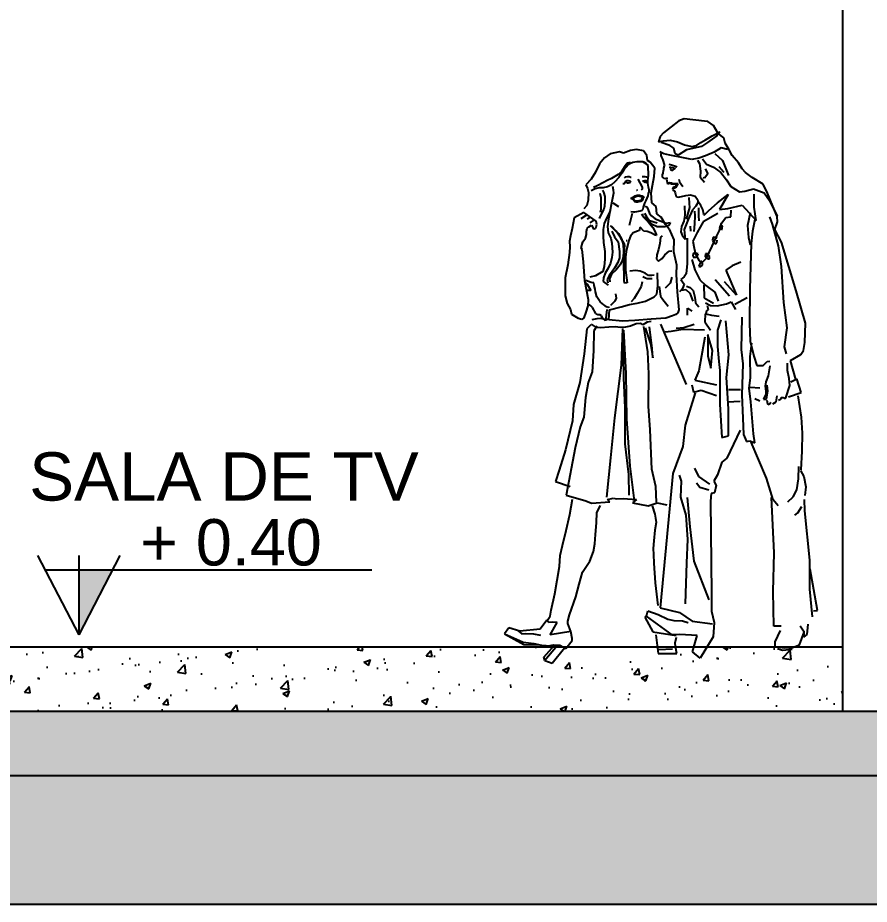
# Model space of a CAD drawing. Extents: x -109 to 1815, y -14679 to 345.
# Drawn here: x -101.563 to -98.916, y -56.16 to -53.404 of the extents above; entities that cross this region are included whole.
import ezdxf

# ---------------------------------------------------------------- set-up
doc = ezdxf.new("R2010")
doc.units = 0
doc.header["$MEASUREMENT"] = 0
doc.layers.get('0').update_dxf_attribs({"linetype": 'CONTINUOUS'})
for name, color, linetype in [('A-Wall-G', 2, 'CONTINUOUS'), ('COTA', 1, 'CONTINUOUS'), ('LINHA-TELHA-VISTA', 1, 'CONTINUOUS'), ('PAREDE', 6, 'CONTINUOUS'), ('PORTA', 3, 'CONTINUOUS'), ('TEXTO', 1, 'CONTINUOUS')]:
    doc.layers.add(name, color=color, linetype=linetype)
doc.styles.add('ARIALN', font='arial.ttf')
doc.styles.add('REGUA120', font='arial.ttf')
pattern_1 = [(50, (0, 0), (0.21517805, -0.01882564), [0.0225, -0.2475]), (355, (0, 0), (-0.0416254, 0.22565764), [0.018, -0.198]), (100.4514, (0.01793, -0.00157), (0.1735528, 0.20683186), [0.01912206, -0.21034263]), (46.1842, (0, 0.06), (0.3201723, -0.0496557), [0.03375, -0.37125]), (96.6356, (0.02668, 0.05586), (0.2803988, 0.2922354), [0.0286831, -0.3155139]), (351.1842, (0, 0.06), (0.2803986, 0.2922356), [0.027, -0.297]), (21, (0.03, 0.045), (0.17907212, -0.12078567), [0.0225, -0.2475]), (326, (0.03, 0.045), (0.0729946, 0.217545), [0.018, -0.198]), (71.4514, (0.04492, 0.03493), (0.2520668, 0.09675915), [0.01912206, -0.21034263]), (37.5, (0, 0), (0.003647957, 0.099868156), [0, -0.1956, 0, -0.201, 0, -0.19875]), (7.5, (0, 0), (0.07892086, 0.11832351), [0, -0.1146, 0, -0.1911, 0, -0.07575]), (327.5, (-0.0669, 0), (0.16014673, -0.00676646), [0, -0.075, 0, -0.234, 0, -0.3105]), (317.5, (-0.0969, 0), (0.17495585, 0.0300315), [0, -0.0975, 0, -0.1554, 0, -0.2205])]

# ---------------------------------------------------------------- blocks, each defined once
blk = doc.blocks.new('G2peop1')
for p, q in [((0.0056, 1.6554), (-0.042, 1.6181)), ((0.0229, 1.6618), (0.0056, 1.6554)), ((0.0858, 1.6542), (0.0229, 1.6618)), ((0.0965, 1.654), (0.0858, 1.6542)), ((0.1141, 1.6413), (0.0965, 1.654)), ((0.1287, 1.616), (0.1141, 1.6413)), ((-0.0517, 1.6069), (-0.0574, 1.5903)), ((-0.042, 1.6181), (-0.0517, 1.6069)), ((0.0891, 1.597), (0.1095, 1.6086)), ((0.1238, 1.6089), (0.0954, 1.5879)), ((0.1095, 1.6086), (0.1335, 1.6218)), ((0.1335, 1.6218), (0.1238, 1.6089)), ((0.1456, 1.6026), (0.1287, 1.616)), ((0.1501, 1.5859), (0.1456, 1.6026)), ((-0.0574, 1.5903), (-0.0412, 1.5936)), ((-0.0219, 1.5786), (-0.0484, 1.5885)), ((-0.0412, 1.5936), (-0.0205, 1.5957)), ((-0.0095, 1.5706), (-0.0219, 1.5786)), ((-0.0205, 1.5957), (0.0015, 1.5906)), ((0.0015, 1.5906), (0.024, 1.5814)), ((0.024, 1.5814), (0.0465, 1.5763)), ((0.0524, 1.5708), (0.0297, 1.5652)), ((0.0465, 1.5763), (0.0608, 1.579)), ((0.0762, 1.5763), (0.0524, 1.5708)), ((0.0608, 1.579), (0.0747, 1.5878)), ((0.0747, 1.5878), (0.0891, 1.597)), ((0.0954, 1.5879), (0.0762, 1.5763)), ((0.1375, 1.5718), (0.1159, 1.5586)), ((0.1569, 1.5668), (0.1375, 1.5718)), ((0.1624, 1.5655), (0.1501, 1.5859)), ((-0.2071, 1.5534), (-0.2247, 1.5401)), ((-0.1785, 1.5596), (-0.2071, 1.5534)), ((-0.1662, 1.5547), (-0.1785, 1.5596)), ((-0.1446, 1.5638), (-0.1662, 1.5547)), ((-0.1261, 1.5664), (-0.1446, 1.5638)), ((-0.1035, 1.562), (-0.1261, 1.5664)), ((-0.0937, 1.5476), (-0.1035, 1.562)), ((-0.0916, 1.5321), (-0.0937, 1.5476)), ((-0.0402, 1.5528), (-0.0532, 1.5592)), ((-0.0492, 1.5556), (-0.0501, 1.5524)), ((-0.0501, 1.5524), (-0.0495, 1.5483)), ((-0.0495, 1.5483), (-0.0479, 1.5423)), ((-0.0218, 1.5486), (-0.0402, 1.5528)), ((0.021, 1.5404), (-0.0218, 1.5486)), ((-0.005, 1.5533), (-0.0095, 1.5706)), ((0.004, 1.5489), (-0.005, 1.5533)), ((0.0297, 1.5652), (0.004, 1.5489)), ((0.0884, 1.5471), (0.068, 1.5391)), ((0.1159, 1.5586), (0.0884, 1.5471)), ((0.1175, 1.5543), (0.1416, 1.5325)), ((0.1721, 1.5482), (0.1624, 1.5655)), ((0.192, 1.5246), (0.1721, 1.5482)), ((-0.2409, 1.5218), (-0.2532, 1.4959)), ((-0.2247, 1.5401), (-0.2409, 1.5218)), ((-0.1548, 1.5236), (-0.1626, 1.513)), ((-0.1513, 1.5187), (-0.1573, 1.5117)), ((-0.1452, 1.5263), (-0.1548, 1.5236)), ((-0.1441, 1.5234), (-0.1513, 1.5187)), ((-0.1369, 1.5262), (-0.1441, 1.5234)), ((-0.125, 1.5284), (-0.1369, 1.5262)), ((-0.1059, 1.5281), (-0.125, 1.5284)), ((-0.0958, 1.522), (-0.1059, 1.5281)), ((-0.097, 1.5244), (-0.1024, 1.5268)), ((-0.0918, 1.519), (-0.097, 1.5244)), ((-0.0883, 1.5171), (-0.0958, 1.522)), ((-0.0895, 1.5147), (-0.0918, 1.519)), ((-0.0834, 1.5272), (-0.0916, 1.5321)), ((-0.0687, 1.5085), (-0.0834, 1.5272)), ((-0.0479, 1.5423), (-0.0448, 1.536)), ((-0.0448, 1.536), (-0.0422, 1.5303)), ((-0.0422, 1.5303), (-0.0388, 1.5155)), ((-0.0404, 1.5082), (-0.0388, 1.5155)), ((-0.0247, 1.521), (-0.0165, 1.5188)), ((-0.0165, 1.5188), (-0.0045, 1.5151)), ((0.0466, 1.5359), (0.021, 1.5404)), ((0.068, 1.5391), (0.0466, 1.5359)), ((0.0644, 1.5332), (0.0701, 1.5229)), ((0.0701, 1.5229), (0.0733, 1.4991)), ((0.0792, 1.5371), (0.092, 1.5209)), ((0.092, 1.5209), (0.1133, 1.5116)), ((0.1416, 1.5325), (0.1604, 1.4853)), ((0.203, 1.5061), (0.192, 1.5246)), ((-0.2532, 1.4959), (-0.2666, 1.4742)), ((-0.1827, 1.4883), (-0.203, 1.4767)), ((-0.173, 1.4965), (-0.1827, 1.4883)), ((-0.1712, 1.4934), (-0.1809, 1.4793)), ((-0.1626, 1.513), (-0.173, 1.4965)), ((-0.1646, 1.5028), (-0.1712, 1.4934)), ((-0.1573, 1.5117), (-0.1646, 1.5028)), ((-0.089, 1.5052), (-0.0895, 1.5147)), ((-0.0886, 1.4957), (-0.089, 1.5052)), ((-0.0888, 1.4862), (-0.0886, 1.4957)), ((-0.0703, 1.483), (-0.0687, 1.5085)), ((-0.045, 1.484), (-0.0447, 1.4882)), ((-0.0447, 1.4882), (-0.043, 1.4926)), ((-0.043, 1.4926), (-0.0423, 1.4957)), ((-0.0423, 1.4957), (-0.0412, 1.5005)), ((-0.0412, 1.5005), (-0.0407, 1.5058)), ((-0.0407, 1.5058), (-0.0404, 1.5082)), ((-0.0239, 1.5127), (-0.0051, 1.5083)), ((-0.0191, 1.5111), (-0.02, 1.5086)), ((-0.02, 1.5086), (-0.0198, 1.5044)), ((-0.0198, 1.5044), (-0.0162, 1.5018)), ((-0.0051, 1.5083), (-0.0169, 1.5002)), ((-0.0045, 1.5151), (-0.0003, 1.5111)), ((0.0733, 1.4991), (0.0724, 1.4808)), ((0.0958, 1.4911), (0.0861, 1.4775)), ((0.0882, 1.5067), (0.0958, 1.4911)), ((0.1133, 1.5116), (0.1368, 1.4952)), ((0.1306, 1.5137), (0.1463, 1.4963)), ((0.1368, 1.4952), (0.1538, 1.4724)), ((0.2129, 1.4945), (0.203, 1.5061)), ((0.2341, 1.4794), (0.2129, 1.4945)), ((-0.2666, 1.4742), (-0.2835, 1.4571)), ((-0.2287, 1.4641), (-0.2479, 1.4537)), ((-0.2167, 1.4703), (-0.2287, 1.4641)), ((-0.203, 1.4767), (-0.2167, 1.4703)), ((-0.1925, 1.4664), (-0.2034, 1.4565)), ((-0.1809, 1.4793), (-0.1925, 1.4664)), ((-0.1676, 1.4607), (-0.1634, 1.4612)), ((-0.1607, 1.4802), (-0.1643, 1.4785)), ((-0.1634, 1.4612), (-0.161, 1.463)), ((-0.161, 1.463), (-0.1585, 1.4677)), ((-0.1535, 1.4819), (-0.1607, 1.4802)), ((-0.158, 1.4653), (-0.1592, 1.4654)), ((-0.1585, 1.4677), (-0.1556, 1.4701)), ((-0.155, 1.4622), (-0.158, 1.4653)), ((-0.1556, 1.4701), (-0.152, 1.4705)), ((-0.1515, 1.4617), (-0.155, 1.4622)), ((-0.1488, 1.4818), (-0.1535, 1.4819)), ((-0.152, 1.4705), (-0.1466, 1.4687)), ((-0.1474, 1.4628), (-0.1515, 1.4617)), ((-0.1436, 1.4794), (-0.1488, 1.4818)), ((-0.1443, 1.4645), (-0.1474, 1.4628)), ((-0.1466, 1.4687), (-0.1443, 1.4651)), ((-0.1443, 1.4651), (-0.1443, 1.4645)), ((-0.1417, 1.4794), (-0.1436, 1.4794)), ((-0.1215, 1.4748), (-0.1084, 1.4491)), ((-0.1078, 1.4824), (-0.1043, 1.4823)), ((-0.1069, 1.4686), (-0.1033, 1.4692)), ((-0.1043, 1.4823), (-0.1, 1.4823)), ((-0.1033, 1.4692), (-0.1002, 1.4697)), ((-0.0979, 1.4644), (-0.1026, 1.4674)), ((-0.1002, 1.4697), (-0.0967, 1.4697)), ((-0.1, 1.4823), (-0.0948, 1.4815)), ((-0.0956, 1.4637), (-0.0979, 1.4644)), ((-0.0967, 1.4697), (-0.0938, 1.4679)), ((-0.0939, 1.4637), (-0.0956, 1.4637)), ((-0.0948, 1.4815), (-0.0917, 1.4803)), ((-0.0938, 1.4679), (-0.0939, 1.4637)), ((-0.0939, 1.4637), (-0.0939, 1.4637)), ((-0.0903, 1.4619), (-0.0902, 1.4696)), ((-0.0897, 1.456), (-0.0903, 1.4619)), ((-0.0902, 1.4696), (-0.0889, 1.4773)), ((-0.0889, 1.4773), (-0.0888, 1.4862)), ((-0.0755, 1.4545), (-0.0703, 1.483)), ((-0.0445, 1.4806), (-0.045, 1.484)), ((-0.0421, 1.478), (-0.0445, 1.4806)), ((-0.039, 1.4766), (-0.0421, 1.478)), ((-0.039, 1.4766), (-0.0281, 1.4781)), ((-0.0321, 1.4746), (-0.029, 1.4603)), ((-0.0297, 1.4615), (-0.0225, 1.4637)), ((-0.029, 1.4603), (-0.0219, 1.4614)), ((-0.0225, 1.4637), (-0.0164, 1.4625)), ((-0.0219, 1.4614), (-0.0165, 1.4601)), ((-0.0164, 1.4625), (-0.0124, 1.4612)), ((-0.0124, 1.4612), (0.0027, 1.4607)), ((0.0027, 1.4607), (0.0013, 1.4553)), ((0.0057, 1.474), (0.008, 1.4658)), ((0.008, 1.4658), (0.0184, 1.4512)), ((0.0724, 1.4808), (0.0859, 1.4651)), ((0.0861, 1.4775), (0.0813, 1.4788)), ((0.1538, 1.4724), (0.1677, 1.4513)), ((0.2677, 1.4587), (0.2341, 1.4794)), ((-0.2835, 1.4571), (-0.2778, 1.4451)), ((-0.2778, 1.4451), (-0.2744, 1.4332)), ((-0.2744, 1.4332), (-0.2754, 1.4094)), ((-0.254, 1.4443), (-0.2667, 1.4378)), ((-0.2479, 1.4537), (-0.2594, 1.4479)), ((-0.2421, 1.447), (-0.254, 1.4443)), ((-0.229, 1.4474), (-0.2421, 1.447)), ((-0.231, 1.4396), (-0.228, 1.4343)), ((-0.2159, 1.4501), (-0.229, 1.4474)), ((-0.228, 1.4343), (-0.2241, 1.42)), ((-0.2034, 1.4565), (-0.2159, 1.4501)), ((-0.1999, 1.4522), (-0.1977, 1.4415)), ((-0.1977, 1.4415), (-0.1966, 1.4303)), ((-0.1245, 1.4392), (-0.1257, 1.4387)), ((-0.1233, 1.4398), (-0.1245, 1.4392)), ((-0.1221, 1.4398), (-0.1233, 1.4398)), ((-0.1078, 1.4432), (-0.1114, 1.4402)), ((-0.1084, 1.4491), (-0.1077, 1.4449)), ((-0.1077, 1.4449), (-0.1078, 1.4432)), ((-0.0881, 1.4493), (-0.0897, 1.456)), ((-0.0864, 1.4416), (-0.0881, 1.4493)), ((-0.0878, 1.4298), (-0.0865, 1.435)), ((-0.0865, 1.435), (-0.0864, 1.4416)), ((-0.0801, 1.4313), (-0.0755, 1.4545)), ((-0.0165, 1.4601), (-0.01, 1.4588)), ((-0.0131, 1.4476), (-0.0132, 1.4422)), ((-0.0132, 1.4422), (-0.0115, 1.4405)), ((-0.0083, 1.4492), (-0.0131, 1.4476)), ((-0.0041, 1.4472), (-0.0125, 1.4443)), ((-0.0115, 1.4405), (-0.0075, 1.4376)), ((-0.01, 1.4588), (0.0014, 1.4598)), ((-0.003, 1.4534), (-0.0083, 1.4492)), ((-0.0075, 1.4376), (-0.005, 1.4317)), ((0.0013, 1.4553), (-0.0041, 1.4472)), ((0.0014, 1.4598), (-0.003, 1.4534)), ((0.1677, 1.4513), (0.1941, 1.4349)), ((0.1941, 1.4349), (0.2108, 1.437)), ((0.2108, 1.437), (0.2378, 1.4442)), ((0.2378, 1.4442), (0.2708, 1.4313)), ((0.2821, 1.4311), (0.2677, 1.4587)), ((-0.2754, 1.4094), (-0.2805, 1.3923)), ((-0.2399, 1.431), (-0.2366, 1.4171)), ((-0.2366, 1.4171), (-0.2364, 1.3957)), ((-0.2244, 1.4062), (-0.2251, 1.3903)), ((-0.2241, 1.42), (-0.2244, 1.4062)), ((-0.1998, 1.4149), (-0.2043, 1.394)), ((-0.1966, 1.4303), (-0.1998, 1.4149)), ((-0.1439, 1.4157), (-0.1415, 1.4157)), ((-0.1422, 1.4157), (-0.1344, 1.415)), ((-0.1415, 1.4157), (-0.1355, 1.4186)), ((-0.1356, 1.4115), (-0.1415, 1.4145)), ((-0.1363, 1.4127), (-0.1309, 1.4078)), ((-0.1333, 1.4072), (-0.1356, 1.4115)), ((-0.1355, 1.4186), (-0.1302, 1.4226)), ((-0.1344, 1.415), (-0.1278, 1.4202)), ((-0.1305, 1.4036), (-0.1333, 1.4072)), ((-0.1309, 1.4078), (-0.1243, 1.4065)), ((-0.1302, 1.4226), (-0.1235, 1.4249)), ((-0.1278, 1.4202), (-0.1207, 1.4225)), ((-0.1243, 1.4065), (-0.1118, 1.409)), ((-0.1235, 1.4249), (-0.1159, 1.4248)), ((-0.1207, 1.4225), (-0.1124, 1.42)), ((-0.1159, 1.4248), (-0.1093, 1.4223)), ((-0.1124, 1.42), (-0.1029, 1.4186)), ((-0.109, 1.4068), (-0.1119, 1.4052)), ((-0.1118, 1.409), (-0.1089, 1.4134)), ((-0.1093, 1.4223), (-0.1041, 1.4198)), ((-0.1083, 1.4075), (-0.109, 1.4068)), ((-0.1089, 1.4134), (-0.1017, 1.4181)), ((-0.1059, 1.4134), (-0.1083, 1.4075)), ((-0.1041, 1.4158), (-0.1059, 1.4134)), ((-0.1041, 1.4198), (-0.1022, 1.4174)), ((-0.1001, 1.3996), (-0.0952, 1.4078)), ((-0.0952, 1.4078), (-0.0922, 1.4149)), ((-0.0922, 1.4149), (-0.0891, 1.422)), ((-0.0891, 1.422), (-0.0878, 1.4298)), ((-0.0782, 1.4004), (-0.0801, 1.4313)), ((-0.005, 1.4317), (-0.0034, 1.4237)), ((-0.0034, 1.4237), (-0.0005, 1.4189)), ((-0.0005, 1.4189), (0.0043, 1.4181)), ((0.0043, 1.4181), (0.0138, 1.4199)), ((0.0138, 1.4199), (0.0275, 1.4232)), ((0.0275, 1.4232), (0.0425, 1.4254)), ((0.0369, 1.4176), (0.0385, 1.3986)), ((0.0425, 1.4254), (0.0567, 1.4216)), ((0.0567, 1.4216), (0.0641, 1.4113)), ((0.0641, 1.4113), (0.0659, 1.4029)), ((0.0741, 1.3928), (0.0653, 1.406)), ((0.1265, 1.4003), (0.1595, 1.4271)), ((0.1595, 1.4271), (0.1321, 1.38)), ((0.2398, 1.3871), (0.2399, 1.4275)), ((0.2708, 1.4313), (0.2883, 1.4084)), ((0.2987, 1.3904), (0.2821, 1.4311)), ((0.2883, 1.4084), (0.3119, 1.3598)), ((-0.2805, 1.3923), (-0.289, 1.3818)), ((-0.2367, 1.3798), (-0.2385, 1.3703)), ((-0.2364, 1.3957), (-0.2367, 1.3798)), ((-0.2271, 1.3813), (-0.2345, 1.3672)), ((-0.2251, 1.3903), (-0.2271, 1.3813)), ((-0.2075, 1.3781), (-0.2126, 1.3514)), ((-0.2043, 1.394), (-0.2075, 1.3781)), ((-0.1995, 1.4011), (-0.1811, 1.3889)), ((-0.1269, 1.4023), (-0.1305, 1.4036)), ((-0.1227, 1.4023), (-0.1269, 1.4023)), ((-0.1179, 1.4034), (-0.1227, 1.4023)), ((-0.1119, 1.4052), (-0.1179, 1.4034)), ((-0.1143, 1.376), (-0.1083, 1.3783)), ((-0.1083, 1.3783), (-0.1052, 1.3813)), ((-0.1052, 1.3813), (-0.1034, 1.3872)), ((-0.1034, 1.3872), (-0.1014, 1.3931)), ((-0.1014, 1.3931), (-0.1001, 1.3996)), ((-0.0986, 1.3907), (-0.0932, 1.3887)), ((-0.0932, 1.3887), (-0.0892, 1.3792)), ((-0.0892, 1.3792), (-0.0852, 1.3672)), ((-0.0641, 1.3895), (-0.0782, 1.4004)), ((-0.0626, 1.3669), (-0.0641, 1.3895)), ((0.0253, 1.3626), (0.0246, 1.3917)), ((0.0388, 1.3862), (0.0287, 1.35)), ((0.0489, 1.3794), (0.0346, 1.3487)), ((0.0385, 1.3986), (0.0388, 1.3862)), ((0.0586, 1.3906), (0.0489, 1.3794)), ((0.0659, 1.4029), (0.0586, 1.3906)), ((0.0673, 1.3851), (0.0676, 1.3613)), ((0.081, 1.3796), (0.0741, 1.3928)), ((0.0836, 1.3653), (0.081, 1.3796)), ((0.0993, 1.3769), (0.1265, 1.4003)), ((0.1321, 1.38), (0.1583, 1.3831)), ((0.1583, 1.3831), (0.2025, 1.3931)), ((0.1679, 1.3568), (0.1683, 1.3782)), ((0.2025, 1.3931), (0.2462, 1.3461)), ((0.2462, 1.3461), (0.2398, 1.3871)), ((0.3118, 1.3586), (0.2987, 1.3904)), ((-0.3196, 1.3542), (-0.3256, 1.3205)), ((-0.2891, 1.3711), (-0.3196, 1.3542)), ((-0.2814, 1.3626), (-0.2983, 1.3515)), ((-0.2508, 1.3436), (-0.2891, 1.3711)), ((-0.2697, 1.3553), (-0.2787, 1.35)), ((-0.2345, 1.3672), (-0.2412, 1.3525)), ((-0.2186, 1.3527), (-0.226, 1.3368)), ((-0.2075, 1.3751), (-0.2186, 1.3527)), ((-0.2126, 1.3514), (-0.2154, 1.3271)), ((-0.1387, 1.3675), (-0.1483, 1.3302)), ((-0.1428, 1.3736), (-0.135, 1.3727)), ((-0.135, 1.3727), (-0.1303, 1.3727)), ((-0.1303, 1.3727), (-0.125, 1.3733)), ((-0.125, 1.3733), (-0.1143, 1.376)), ((-0.0926, 1.3478), (-0.1097, 1.364)), ((-0.1066, 1.3664), (-0.1067, 1.3592)), ((-0.1067, 1.3592), (-0.0985, 1.3515)), ((-0.1006, 1.3681), (-0.0948, 1.3585)), ((-0.0985, 1.3515), (-0.0891, 1.3418)), ((-0.0948, 1.3585), (-0.085, 1.3458)), ((-0.0852, 1.3672), (-0.0793, 1.36)), ((-0.0793, 1.36), (-0.0676, 1.351)), ((-0.0676, 1.351), (-0.0487, 1.3435)), ((-0.0492, 1.3566), (-0.0626, 1.3669)), ((-0.0358, 1.3332), (-0.0492, 1.3566)), ((0.0227, 1.3436), (0.0253, 1.3626)), ((0.0562, 1.3603), (0.0546, 1.3353)), ((0.0548, 1.3752), (0.0562, 1.3603)), ((0.0676, 1.3613), (0.0685, 1.3446)), ((0.1272, 1.3675), (0.0816, 1.3415)), ((0.0843, 1.3622), (0.0836, 1.3653)), ((0.0843, 1.3622), (0.0993, 1.3769)), ((0.1386, 1.3371), (0.1519, 1.3552)), ((0.1519, 1.3552), (0.1679, 1.3568)), ((0.2276, 1.3701), (0.2198, 1.3298)), ((0.2428, 1.3545), (0.235, 1.3123)), ((0.2967, 1.3346), (0.2887, 1.3573)), ((0.3128, 1.342), (0.3118, 1.3586)), ((-0.2792, 1.3222), (-0.2737, 1.3262)), ((-0.2737, 1.3262), (-0.266, 1.3308)), ((-0.2574, 1.348), (-0.2706, 1.3387)), ((-0.266, 1.3308), (-0.2618, 1.3236)), ((-0.2618, 1.3236), (-0.2614, 1.3207)), ((-0.2535, 1.3211), (-0.2511, 1.3246)), ((-0.2511, 1.3246), (-0.2493, 1.3329)), ((-0.2493, 1.3329), (-0.2508, 1.3436)), ((-0.226, 1.3368), (-0.2293, 1.3178)), ((-0.2154, 1.3271), (-0.2133, 1.3074)), ((-0.207, 1.3299), (-0.1937, 1.3166)), ((-0.1883, 1.3124), (-0.2035, 1.3286)), ((-0.1139, 1.3249), (-0.1169, 1.3149)), ((-0.1027, 1.3128), (-0.1139, 1.3249)), ((-0.0774, 1.3338), (-0.0926, 1.3478)), ((-0.0891, 1.3418), (-0.0845, 1.3351)), ((-0.085, 1.3458), (-0.0618, 1.3383)), ((-0.0845, 1.3351), (-0.0746, 1.3242)), ((-0.0615, 1.3264), (-0.0774, 1.3338)), ((-0.0746, 1.3242), (-0.0677, 1.3105)), ((-0.0377, 1.326), (-0.0615, 1.3264)), ((-0.0487, 1.3435), (-0.0345, 1.3374)), ((-0.0246, 1.3301), (-0.0377, 1.326)), ((-0.0236, 1.3187), (-0.0358, 1.3332)), ((-0.0345, 1.3374), (-0.0207, 1.3401)), ((-0.0207, 1.3401), (-0.0246, 1.3301)), ((0.0133, 1.3105), (0.0153, 1.3271)), ((0.0153, 1.3271), (0.0227, 1.3436)), ((0.0346, 1.3487), (0.0229, 1.318)), ((0.0409, 1.3279), (0.0424, 1.3129)), ((0.0546, 1.3353), (0.0531, 1.3116)), ((0.0816, 1.3415), (0.0626, 1.309)), ((0.1328, 1.3146), (0.1386, 1.3371)), ((0.1342, 1.3293), (0.1329, 1.3234)), ((0.1329, 1.3234), (0.136, 1.3216)), ((0.1378, 1.3304), (0.1342, 1.3293)), ((0.1413, 1.328), (0.1378, 1.3304)), ((0.1407, 1.3221), (0.1413, 1.328)), ((0.2198, 1.3298), (0.2223, 1.2929)), ((0.3159, 1.2675), (0.2967, 1.3346)), ((0.3048, 1.3183), (0.3128, 1.342)), ((-0.3312, 1.2985), (-0.3338, 1.2819)), ((-0.3256, 1.3205), (-0.3312, 1.2985)), ((-0.2837, 1.2913), (-0.2812, 1.302)), ((-0.2812, 1.302), (-0.281, 1.3115)), ((-0.281, 1.3115), (-0.2792, 1.3222)), ((-0.2614, 1.3207), (-0.2571, 1.32)), ((-0.2571, 1.32), (-0.2535, 1.3211)), ((-0.2293, 1.3178), (-0.2296, 1.2969)), ((-0.2296, 1.2969), (-0.2281, 1.2772)), ((-0.2133, 1.3074), (-0.2059, 1.2913)), ((-0.202, 1.3126), (-0.1945, 1.2947)), ((-0.1937, 1.3166), (-0.1813, 1.3052)), ((-0.1801, 1.3004), (-0.1883, 1.3124)), ((-0.1813, 1.3052), (-0.172, 1.2889)), ((-0.1744, 1.2908), (-0.1801, 1.3004)), ((-0.144, 1.2975), (-0.1495, 1.2838)), ((-0.1355, 1.3074), (-0.144, 1.2975)), ((-0.1229, 1.3126), (-0.1355, 1.3074)), ((-0.1169, 1.3149), (-0.1229, 1.3126)), ((-0.092, 1.3121), (-0.1027, 1.3128)), ((-0.0814, 1.3072), (-0.092, 1.3121)), ((-0.0679, 1.3004), (-0.0814, 1.3072)), ((-0.0636, 1.2991), (-0.0679, 1.3004)), ((-0.0677, 1.3105), (-0.0636, 1.2991)), ((-0.0453, 1.2983), (-0.0506, 1.2941)), ((-0.0236, 1.3187), (-0.0097, 1.2859)), ((0.0195, 1.2949), (0.0133, 1.3105)), ((0.0229, 1.318), (0.026, 1.287)), ((0.0626, 1.309), (0.0497, 1.2814)), ((0.1101, 1.266), (0.1237, 1.298)), ((0.1237, 1.298), (0.1328, 1.3146)), ((0.1383, 1.3162), (0.14, 1.3192)), ((0.14, 1.3192), (0.1407, 1.3221)), ((0.235, 1.3123), (0.2309, 1.2748)), ((0.3255, 1.2783), (0.3048, 1.3183)), ((-0.3338, 1.2819), (-0.3329, 1.2641)), ((-0.298, 1.2605), (-0.2929, 1.2794)), ((-0.2929, 1.2794), (-0.2837, 1.2913)), ((-0.2281, 1.2772), (-0.2237, 1.2498)), ((-0.2059, 1.2913), (-0.2019, 1.2751)), ((-0.2019, 1.2751), (-0.2, 1.2477)), ((-0.1945, 1.2947), (-0.1829, 1.2796)), ((-0.1829, 1.2796), (-0.1786, 1.2498)), ((-0.1616, 1.2697), (-0.1744, 1.2908)), ((-0.172, 1.2889), (-0.1675, 1.271)), ((-0.1675, 1.271), (-0.1655, 1.2508)), ((-0.1639, 1.2412), (-0.1616, 1.2697)), ((-0.1578, 1.2839), (-0.1543, 1.2832)), ((-0.1495, 1.2838), (-0.1571, 1.2554)), ((-0.0533, 1.274), (-0.0572, 1.2555)), ((-0.0506, 1.2941), (-0.0533, 1.274)), ((-0.0097, 1.2859), (-0.0102, 1.2495)), ((0.026, 1.287), (0.0195, 1.2949)), ((0.0314, 1.2912), (0.032, 1.212)), ((0.0497, 1.2814), (0.0541, 1.2597)), ((0.1129, 1.294), (0.1109, 1.2852)), ((0.1109, 1.2852), (0.1139, 1.2778)), ((0.1201, 1.2933), (0.1129, 1.294)), ((0.1139, 1.2778), (0.1186, 1.2737)), ((0.1186, 1.2737), (0.1239, 1.276)), ((0.1253, 1.2897), (0.1201, 1.2933)), ((0.1239, 1.276), (0.1247, 1.2843)), ((0.2223, 1.2929), (0.2279, 1.2701)), ((0.2309, 1.2748), (0.227, 1.1329)), ((0.325, 1.2027), (0.3159, 1.2675)), ((0.3707, 1.1276), (0.3255, 1.2783)), ((-0.3344, 1.2468), (-0.3392, 1.2083)), ((-0.3329, 1.2641), (-0.3344, 1.2468)), ((-0.295, 1.2552), (-0.298, 1.2605)), ((-0.2908, 1.2175), (-0.295, 1.2552)), ((-0.2237, 1.2498), (-0.2241, 1.226)), ((-0.2, 1.2477), (-0.2026, 1.2311)), ((-0.1786, 1.2498), (-0.1784, 1.2301)), ((-0.1655, 1.2508), (-0.167, 1.2318)), ((-0.1648, 1.2168), (-0.1639, 1.2412)), ((-0.1643, 1.2477), (-0.1614, 1.2476)), ((-0.1585, 1.2416), (-0.1593, 1.2304)), ((-0.1571, 1.2554), (-0.1585, 1.2416)), ((-0.0572, 1.2555), (-0.0629, 1.2396)), ((-0.0372, 1.2386), (-0.024, 1.2502)), ((-0.024, 1.2502), (-0.0156, 1.252)), ((-0.0102, 1.2495), (-0.0014, 1.2083)), ((0.0527, 1.2438), (0.0496, 1.2391)), ((0.0551, 1.2443), (0.0527, 1.2438)), ((0.0541, 1.2597), (0.0574, 1.2413)), ((0.0622, 1.2436), (0.0551, 1.2443)), ((0.0574, 1.2413), (0.069, 1.2203)), ((0.0663, 1.2424), (0.0622, 1.2436)), ((0.0626, 1.2341), (0.0663, 1.2424)), ((0.0889, 1.2425), (0.0882, 1.2325)), ((0.0979, 1.2424), (0.0889, 1.2425)), ((0.0922, 1.2289), (0.1101, 1.266)), ((0.1018, 1.234), (0.0955, 1.2412)), ((-0.2858, 1.1587), (-0.2908, 1.2175)), ((-0.2241, 1.226), (-0.2257, 1.2029)), ((-0.2065, 1.2127), (-0.2139, 1.198)), ((-0.2026, 1.2311), (-0.2065, 1.2127)), ((-0.1839, 1.2154), (-0.1936, 1.1977)), ((-0.1784, 1.2301), (-0.1839, 1.2154)), ((-0.1702, 1.2211), (-0.1763, 1.2081)), ((-0.167, 1.2318), (-0.1702, 1.2211)), ((-0.165, 1.2032), (-0.1648, 1.2168)), ((-0.1595, 1.2167), (-0.1597, 1.2036)), ((-0.1593, 1.2304), (-0.1595, 1.2167)), ((-0.0629, 1.2396), (-0.0631, 1.2254)), ((-0.0631, 1.2254), (-0.0572, 1.2193)), ((-0.0572, 1.2193), (-0.0457, 1.2275)), ((-0.0457, 1.2275), (-0.0372, 1.2386)), ((0.0465, 1.2242), (0.056, 1.1926)), ((0.0496, 1.2391), (0.0506, 1.2319)), ((0.0506, 1.2319), (0.0596, 1.2318)), ((0.0596, 1.2318), (0.0626, 1.2341)), ((0.073, 1.2166), (0.0687, 1.2043)), ((0.069, 1.2203), (0.0777, 1.2142)), ((0.0761, 1.2184), (0.073, 1.2166)), ((0.0796, 1.2136), (0.0737, 1.2209)), ((0.0777, 1.2142), (0.0922, 1.2289)), ((0.0795, 1.207), (0.0796, 1.2136)), ((0.0882, 1.2325), (0.0964, 1.2265)), ((0.0964, 1.2265), (0.1012, 1.2264)), ((0.1012, 1.2264), (0.1018, 1.234)), ((0.1985, 1.2165), (0.1715, 1.2051)), ((-0.3392, 1.2083), (-0.347, 1.1673)), ((-0.2307, 1.1876), (-0.253, 1.1741)), ((-0.2257, 1.2029), (-0.2307, 1.1876)), ((-0.2139, 1.198), (-0.2231, 1.182)), ((-0.1936, 1.1977), (-0.2034, 1.1841)), ((-0.189, 1.1929), (-0.2034, 1.1788)), ((-0.1763, 1.2081), (-0.189, 1.1929)), ((-0.1673, 1.2109), (-0.162, 1.212)), ((-0.1642, 1.1763), (-0.165, 1.2032)), ((-0.1624, 1.1846), (-0.1593, 1.1864)), ((-0.1597, 1.2036), (-0.1593, 1.1912)), ((-0.1593, 1.1912), (-0.1546, 1.1524)), ((-0.1284, 1.19), (-0.1462, 1.1879)), ((-0.1141, 1.1881), (-0.1284, 1.19)), ((-0.0988, 1.1824), (-0.1141, 1.1881)), ((-0.0014, 1.2083), (-0.0018, 1.178)), ((0.032, 1.212), (0.0291, 1.1804)), ((0.056, 1.1926), (0.0716, 1.1614)), ((0.0687, 1.2043), (0.0735, 1.2023)), ((0.0735, 1.2023), (0.0795, 1.207)), ((0.1715, 1.2051), (0.1518, 1.1911)), ((0.1518, 1.1911), (0.185, 1.1138)), ((0.3328, 1.0908), (0.325, 1.2027)), ((-0.347, 1.1673), (-0.3472, 1.1114)), ((-0.2743, 1.0991), (-0.2858, 1.1587)), ((-0.2669, 1.1536), (-0.2829, 1.1592)), ((-0.253, 1.1741), (-0.2702, 1.1692)), ((-0.2286, 1.1678), (-0.2295, 1.1559)), ((-0.2231, 1.182), (-0.2286, 1.1678)), ((-0.2101, 1.1747), (-0.2163, 1.1629)), ((-0.2163, 1.1629), (-0.2146, 1.1521)), ((-0.2034, 1.1841), (-0.2101, 1.1747)), ((-0.2034, 1.1788), (-0.2091, 1.1646)), ((-0.2091, 1.1646), (-0.2086, 1.1556)), ((-0.164, 1.1604), (-0.1642, 1.1763)), ((-0.1629, 1.1513), (-0.164, 1.1604)), ((-0.0978, 1.167), (-0.1061, 1.1707)), ((-0.0882, 1.1751), (-0.0988, 1.1824)), ((-0.0926, 1.164), (-0.0978, 1.167)), ((-0.0771, 1.1643), (-0.0926, 1.164)), ((-0.0775, 1.175), (-0.0882, 1.1751)), ((-0.071, 1.1761), (-0.0775, 1.175)), ((-0.0589, 1.1426), (-0.0602, 1.183)), ((-0.0162, 1.1693), (-0.0208, 1.1515)), ((-0.0018, 1.178), (0.0009, 1.1238)), ((0.023, 1.1705), (0.0127, 1.1624)), ((0.0127, 1.1624), (0.0227, 1.1479)), ((0.0291, 1.1804), (0.023, 1.1705)), ((0.0716, 1.1614), (0.0904, 1.1433)), ((0.1185, 1.1624), (0.1636, 1.1118)), ((-0.2844, 1.1516), (-0.2788, 1.1484)), ((-0.2788, 1.1484), (-0.2673, 1.128)), ((-0.2586, 1.1523), (-0.2669, 1.1536)), ((-0.2575, 1.1433), (-0.2586, 1.1523)), ((-0.2536, 1.132), (-0.2575, 1.1433)), ((-0.2531, 1.1242), (-0.2536, 1.132)), ((-0.2295, 1.1559), (-0.2135, 1.145)), ((-0.1546, 1.1524), (-0.1629, 1.1513)), ((-0.1113, 1.1405), (-0.1235, 1.1186)), ((-0.1075, 1.1547), (-0.1113, 1.1405)), ((-0.0629, 1.1165), (-0.0589, 1.1426)), ((-0.0554, 1.1408), (-0.0506, 1.111)), ((-0.0208, 1.1515), (-0.0365, 1.1351)), ((0.017, 1.1343), (0.008, 1.1237)), ((0.0129, 1.1291), (0.0277, 1.1317)), ((0.0227, 1.1479), (0.017, 1.1343)), ((0.0277, 1.1317), (0.0406, 1.1196)), ((0.0302, 1.1419), (0.0415, 1.1374)), ((0.0415, 1.1374), (0.0502, 1.1278)), ((0.0838, 1.1458), (0.0843, 1.1054)), ((0.0904, 1.1433), (0.1179, 1.1227)), ((0.185, 1.1138), (0.1481, 1.1548)), ((0.227, 1.1329), (0.2258, 1.0252)), ((-0.3472, 1.1114), (-0.3416, 1.0882)), ((-0.2673, 1.128), (-0.278, 1.1282)), ((-0.2485, 1.1082), (-0.2531, 1.1242)), ((-0.2422, 1.0991), (-0.2485, 1.1082)), ((-0.1891, 1.1049), (-0.1929, 1.0947)), ((-0.1913, 1.118), (-0.1891, 1.1049)), ((-0.1328, 1.1033), (-0.1418, 1.0927)), ((-0.1235, 1.1186), (-0.1328, 1.1033)), ((-0.0972, 1.0956), (-0.0702, 1.1083)), ((-0.0702, 1.1083), (-0.0629, 1.1165)), ((-0.0506, 1.111), (-0.0441, 1.1007)), ((0.0009, 1.1238), (0.006, 1.0685)), ((0.0406, 1.1196), (0.0492, 1.0952)), ((0.0502, 1.1278), (0.0553, 1.1075)), ((0.0553, 1.1075), (0.0579, 1.0896)), ((0.0843, 1.1054), (0.1133, 1.0888)), ((0.1179, 1.1227), (0.1282, 1.0952)), ((0.1804, 1.086), (0.2182, 1.1068)), ((0.4001, 1.0272), (0.3707, 1.1276)), ((-0.3416, 1.0882), (-0.3312, 1.0695)), ((-0.2821, 1.0605), (-0.2758, 1.0806)), ((-0.2758, 1.0806), (-0.2743, 1.0991)), ((-0.2745, 1.086), (-0.2753, 1.0874)), ((-0.268, 1.0804), (-0.2745, 1.086)), ((-0.2628, 1.0751), (-0.268, 1.0804)), ((-0.2582, 1.0684), (-0.2628, 1.0751)), ((-0.2381, 1.0931), (-0.2422, 1.0991)), ((-0.2317, 1.087), (-0.2381, 1.0931)), ((-0.2287, 1.0846), (-0.2317, 1.087)), ((-0.2235, 1.0804), (-0.2287, 1.0846)), ((-0.2193, 1.078), (-0.2235, 1.0804)), ((-0.2146, 1.0755), (-0.2193, 1.078)), ((-0.2105, 1.076), (-0.2146, 1.0755)), ((-0.2099, 1.0683), (-0.1736, 1.0778)), ((-0.1929, 1.0947), (-0.2062, 1.0819)), ((-0.1736, 1.0778), (-0.1473, 1.0845)), ((-0.1473, 1.0845), (-0.1235, 1.0889)), ((-0.1235, 1.0889), (-0.0972, 1.0956)), ((-0.0441, 1.1007), (-0.0273, 1.0791)), ((0.0579, 1.0896), (0.0679, 1.0776)), ((0.0884, 1.0903), (0.1049, 1.0818)), ((0.0942, 1.0819), (0.0975, 1.0688)), ((0.1049, 1.0818), (0.1256, 1.0803)), ((0.1256, 1.0803), (0.1537, 1.0869)), ((0.1537, 1.0869), (0.1686, 1.0927)), ((0.1686, 1.0927), (0.182, 1.0693)), ((0.3423, 1.0127), (0.3328, 1.0908)), ((-0.3312, 1.0695), (-0.3273, 1.0552)), ((-0.3273, 1.0552), (-0.3066, 1.0425)), ((-0.2883, 1.0434), (-0.2821, 1.0605)), ((-0.2559, 1.0636), (-0.2582, 1.0684)), ((-0.2524, 1.0564), (-0.2559, 1.0636)), ((-0.2453, 1.0527), (-0.2524, 1.0564)), ((-0.2399, 1.0527), (-0.2453, 1.0527)), ((-0.2347, 1.0497), (-0.2399, 1.0527)), ((-0.2306, 1.0418), (-0.2347, 1.0497)), ((-0.2177, 1.0696), (-0.2224, 1.034)), ((-0.2111, 1.0374), (-0.2099, 1.0683)), ((-0.0134, 1.0491), (-0.0344, 1.0423)), ((-0.0033, 1.0532), (-0.0134, 1.0491)), ((0.0034, 1.0591), (-0.0033, 1.0532)), ((0.006, 1.0685), (0.0034, 1.0591)), ((0.0331, 1.0515), (0.0334, 1.0729)), ((0.0334, 1.0729), (0.0463, 1.0637)), ((0.0878, 1.0559), (0.0867, 1.0304)), ((0.0915, 1.0653), (0.0902, 1.0553)), ((0.0902, 1.0553), (0.1073, 1.0515)), ((0.0975, 1.0688), (0.0915, 1.0653)), ((0.1073, 1.0515), (0.1317, 1.0481)), ((-0.3066, 1.0425), (-0.296, 1.0393)), ((-0.296, 1.0393), (-0.2883, 1.0434)), ((-0.2672, 1.0217), (-0.2798, 1.0093)), ((-0.25, 1.0136), (-0.2653, 1.024)), ((-0.2634, 1.0382), (-0.2479, 1.0409)), ((-0.2479, 1.0409), (-0.2377, 1.0419)), ((-0.2377, 1.0419), (-0.2253, 1.0388)), ((-0.2224, 1.034), (-0.2306, 1.0418)), ((-0.2253, 1.0388), (-0.2135, 1.0387)), ((-0.1689, 1.0332), (-0.2111, 1.0374)), ((-0.1303, 1.0355), (-0.1689, 1.0332)), ((-0.1262, 1.0242), (-0.1441, 1.0179)), ((-0.0803, 1.039), (-0.1303, 1.0355)), ((-0.1131, 1.0257), (-0.1262, 1.0242)), ((-0.1055, 1.0215), (-0.1131, 1.0257)), ((-0.0923, 1.0296), (-0.1055, 1.0215)), ((-0.0804, 1.0323), (-0.0923, 1.0296)), ((-0.0344, 1.0423), (-0.0803, 1.039)), ((-0.0513, 1.0236), (0.0285, 0.8361)), ((0.0218, 1.0136), (0.054, 1.0231)), ((0.0867, 1.0304), (0.1049, 1.0052)), ((0.1363, 1.0368), (0.1263, 1.0048)), ((0.1619, 0.9287), (0.1522, 1.0335)), ((0.2023, 1.0453), (0.1996, 0.9447)), ((0.2258, 1.0252), (0.2273, 0.9705)), ((0.3975, 0.9666), (0.4001, 1.0272)), ((-0.2798, 1.0093), (-0.2882, 0.9315)), ((-0.258, 1.0025), (-0.2595, 0.9412)), ((-0.2488, 1.0178), (-0.258, 1.0025)), ((-0.237, 1.0122), (-0.25, 1.0136)), ((-0.2114, 1.0148), (-0.237, 1.0122)), ((-0.1917, 1.0157), (-0.2114, 1.0148)), ((-0.1758, 1.0136), (-0.1917, 1.0157)), ((-0.1596, 1.014), (-0.1758, 1.0136)), ((-0.1692, 1.0099), (-0.1734, 0.8959)), ((-0.1645, 0.8565), (-0.1671, 0.9951)), ((-0.1657, 1.0051), (-0.1583, 0.87)), ((-0.1441, 1.0179), (-0.1596, 1.014)), ((-0.0907, 0.9381), (-0.1025, 1.016)), ((-0.0985, 1.0119), (-0.082, 0.9629)), ((-0.0774, 0.9479), (-0.0854, 1.0158)), ((-0.0362, 1.0002), (-0.0183, 1.0023)), ((-0.0183, 1.0023), (-0.0117, 1.0034)), ((-0.0117, 1.0034), (0.0181, 1.0077)), ((-0.0021, 1.0116), (0.0218, 1.0136)), ((0.0181, 1.0077), (0.0858, 1.0055)), ((0.1263, 1.0048), (0.126, 0.9542)), ((0.3347, 0.9533), (0.3423, 1.0127)), ((0.0867, 0.9834), (0.0684, 0.879)), ((0.0963, 0.991), (0.0965, 0.9254)), ((0.1103, 0.942), (0.0963, 0.9903)), ((0.2273, 0.9705), (0.2391, 0.9239)), ((0.2273, 0.9234), (0.2332, 0.9644)), ((0.394, 0.9417), (0.3975, 0.9666)), ((-0.2595, 0.9412), (-0.2636, 0.8759)), ((-0.087, 0.8689), (-0.0907, 0.9381)), ((-0.082, 0.9629), (-0.075, 0.9186)), ((-0.075, 0.9186), (-0.0774, 0.9479)), ((0.1059, 0.8873), (0.1103, 0.942)), ((0.126, 0.9542), (0.1307, 0.9078)), ((0.1996, 0.9447), (0.2048, 0.9007)), ((0.3403, 0.9313), (0.3347, 0.9533)), ((0.385, 0.9294), (0.394, 0.9417)), ((-0.2882, 0.9315), (-0.3014, 0.8425)), ((0.0965, 0.9254), (0.1059, 0.8873)), ((0.1542, 0.858), (0.1619, 0.9287)), ((0.2291, 0.8563), (0.2273, 0.9234)), ((0.2391, 0.9239), (0.2482, 0.8952)), ((0.3531, 0.9102), (0.385, 0.9294)), ((0.3695, 0.8517), (0.3531, 0.9102)), ((-0.1734, 0.8959), (-0.1938, 0.7326)), ((0.1307, 0.9078), (0.1338, 0.8797)), ((0.2048, 0.9007), (0.2021, 0.8044)), ((0.2482, 0.8952), (0.2684, 0.8949)), ((0.2684, 0.8949), (0.2805, 0.9071)), ((0.2805, 0.9071), (0.2894, 0.9089)), ((0.2891, 0.8939), (0.2834, 0.8626)), ((0.3438, 0.8795), (0.3435, 0.9026)), ((-0.2636, 0.8759), (-0.276, 0.8421)), ((-0.1612, 0.7637), (-0.1645, 0.8565)), ((-0.1583, 0.87), (-0.1564, 0.7296)), ((-0.0886, 0.769), (-0.087, 0.8689)), ((0.0684, 0.879), (0.0554, 0.8495)), ((0.1338, 0.8797), (0.1336, 0.8321)), ((0.1605, 0.7604), (0.1542, 0.858)), ((0.225, 0.8248), (0.2291, 0.8563)), ((0.2834, 0.8626), (0.2765, 0.8448)), ((0.3487, 0.8549), (0.3438, 0.8795)), ((0.3507, 0.8335), (0.3487, 0.8549)), ((-0.3014, 0.8425), (-0.321, 0.7738)), ((-0.276, 0.8421), (-0.2843, 0.7953)), ((0.0468, 0.8353), (0.0519, 0.8127)), ((0.0554, 0.8495), (0.1236, 0.8353)), ((0.1336, 0.8321), (0.1339, 0.7745)), ((0.2281, 0.8278), (0.2578, 0.8261)), ((0.2765, 0.8448), (0.2746, 0.8311)), ((0.2746, 0.8311), (0.2767, 0.8156)), ((0.2831, 0.815), (0.2806, 0.8341)), ((0.3382, 0.7944), (0.3507, 0.8335)), ((0.3544, 0.8448), (0.3731, 0.8534)), ((0.386, 0.8115), (0.3731, 0.8534)), ((0.0566, 0.8102), (0.0259, 0.7096)), ((0.0519, 0.8127), (0.0758, 0.8188)), ((0.0758, 0.8188), (0.1231, 0.8014)), ((0.1602, 0.8205), (0.1976, 0.8204)), ((0.2021, 0.8044), (0.2052, 0.7311)), ((0.2303, 0.7825), (0.225, 0.8248)), ((0.2765, 0.8056), (0.2697, 0.7908)), ((0.2767, 0.8156), (0.2765, 0.8056)), ((0.2787, 0.7901), (0.2831, 0.815)), ((0.3083, 0.7825), (0.3121, 0.8008)), ((0.3472, 0.7974), (0.386, 0.8115)), ((0.3872, 0.7342), (0.3775, 0.801)), ((-0.321, 0.7738), (-0.3242, 0.7227)), ((-0.2843, 0.7953), (-0.2895, 0.7341)), ((0.1339, 0.7745), (0.1394, 0.6715)), ((0.1578, 0.7825), (0.1965, 0.7843)), ((0.2343, 0.733), (0.2303, 0.7825)), ((0.2419, 0.7924), (0.2577, 0.7857)), ((0.2697, 0.7908), (0.2787, 0.7901)), ((0.2798, 0.787), (0.282, 0.7758)), ((0.282, 0.7758), (0.2873, 0.7738)), ((0.2873, 0.7738), (0.2916, 0.7809)), ((0.2987, 0.776), (0.3083, 0.7825)), ((0.316, 0.7877), (0.3246, 0.7918)), ((0.3246, 0.7953), (0.3306, 0.7958)), ((0.3246, 0.7918), (0.3246, 0.7953)), ((0.3306, 0.7958), (0.3341, 0.7928)), ((0.3341, 0.7928), (0.3382, 0.7944)), ((-0.1606, 0.6512), (-0.1612, 0.7637)), ((-0.0826, 0.6947), (-0.0886, 0.769)), ((0.1604, 0.6766), (0.1605, 0.7604)), ((-0.3242, 0.7227), (-0.3463, 0.6334)), ((-0.2895, 0.7341), (-0.3007, 0.704)), ((-0.1938, 0.7326), (-0.2064, 0.6086)), ((-0.1564, 0.7296), (-0.1468, 0.5826)), ((0.2052, 0.7311), (0.2073, 0.6812)), ((0.2383, 0.683), (0.2343, 0.733)), ((0.3907, 0.6849), (0.3872, 0.7342)), ((-0.3007, 0.704), (-0.3165, 0.6394)), ((-0.078, 0.5732), (-0.0826, 0.6947)), ((0.0259, 0.7096), (0.0184, 0.6437)), ((0.1968, 0.6939), (0.155, 0.6071)), ((0.1394, 0.6715), (0.1604, 0.6766)), ((0.2073, 0.6812), (0.2165, 0.6591)), ((0.2421, 0.6551), (0.2383, 0.683)), ((0.3898, 0.629), (0.3907, 0.6849)), ((-0.3165, 0.6394), (-0.3438, 0.4917)), ((-0.1496, 0.5559), (-0.1606, 0.6512)), ((0.0184, 0.6437), (-0.0122, 0.5597)), ((0.2165, 0.6591), (0.2272, 0.6606)), ((0.2272, 0.6606), (0.2421, 0.6551)), ((0.2784, 0.5445), (0.2307, 0.657)), ((-0.3463, 0.6334), (-0.3658, 0.57)), ((-0.2064, 0.6086), (-0.2185, 0.4862)), ((0.155, 0.6071), (0.1401, 0.5942)), ((0.3865, 0.5707), (0.3898, 0.629)), ((-0.1468, 0.5826), (-0.1331, 0.4748)), ((0.1401, 0.5942), (0.1264, 0.5557)), ((0.3778, 0.5434), (0.3789, 0.581)), ((-0.3658, 0.57), (-0.3771, 0.5345)), ((-0.1483, 0.4922), (-0.1496, 0.5559)), ((-0.0658, 0.5189), (-0.078, 0.5732)), ((-0.0122, 0.5597), (-0.052, 0.1423)), ((0.0075, 0.554), (0.0136, 0.5361)), ((0.0542, 0.5765), (0.0674, 0.5502)), ((0.1264, 0.5557), (0.1147, 0.5352)), ((0.3841, 0.569), (0.3945, 0.5498)), ((-0.3771, 0.5345), (-0.3321, 0.5189)), ((0.0136, 0.5361), (0.0111, 0.4856)), ((0.0611, 0.53), (0.0711, 0.5173)), ((0.0674, 0.5502), (0.101, 0.5259)), ((0.1147, 0.5352), (0.1223, 0.5225)), ((0.2993, 0.4781), (0.2784, 0.5445)), ((0.3725, 0.5085), (0.3778, 0.5434)), ((0.3945, 0.5498), (0.4005, 0.5176)), ((-0.063, 0.4707), (-0.0658, 0.5189)), ((0.0711, 0.5173), (0.0988, 0.5092)), ((0.1065, 0.4972), (0.1049, 0.4735)), ((0.1172, 0.4994), (0.1065, 0.4972)), ((0.1223, 0.5225), (0.1172, 0.4994)), ((0.3614, 0.4866), (0.3725, 0.5085)), ((0.4005, 0.5176), (0.3972, 0.4908)), ((-0.3438, 0.4917), (-0.2829, 0.4741)), ((-0.3328, 0.4316), (-0.3249, 0.4802)), ((-0.2829, 0.4741), (-0.2657, 0.4674)), ((-0.2657, 0.4674), (-0.2085, 0.4717)), ((-0.2162, 0.479), (-0.1983, 0.483)), ((-0.2085, 0.4717), (-0.2162, 0.479)), ((-0.1983, 0.483), (-0.1865, 0.4809)), ((-0.1865, 0.4809), (-0.1668, 0.4813)), ((-0.1668, 0.4813), (-0.1259, 0.4783)), ((-0.1259, 0.4783), (-0.1384, 0.4678)), ((0.0111, 0.4856), (0.0274, 0.43)), ((0.0314, 0.4853), (0.0406, 0.3941)), ((0.1049, 0.4735), (0.1076, 0.1867)), ((0.3027, 0.3128), (0.2941, 0.4848)), ((0.3146, 0.4588), (0.2993, 0.4781)), ((0.345, 0.4709), (0.3614, 0.4866)), ((0.3976, 0.4439), (0.3963, 0.4784)), ((-0.249, 0.4379), (-0.2373, 0.4598)), ((-0.1384, 0.4678), (-0.0893, 0.4587)), ((-0.0893, 0.4587), (-0.0618, 0.4683)), ((-0.0774, 0.4585), (-0.0688, 0.4334)), ((-0.0618, 0.4683), (-0.0315, 0.4625)), ((0.3761, 0.4371), (0.3888, 0.4565)), ((0.4136, 0.2903), (0.3976, 0.4439)), ((-0.3443, 0.3818), (-0.3328, 0.4316)), ((-0.25, 0.4058), (-0.249, 0.4379)), ((-0.0688, 0.4334), (-0.0661, 0.4208)), ((-0.0661, 0.4208), (-0.0645, 0.4072)), ((0.0274, 0.43), (0.0329, 0.3545)), ((0.3665, 0.4295), (0.3761, 0.4371)), ((-0.2529, 0.3702), (-0.25, 0.4058)), ((-0.0645, 0.4072), (-0.0691, 0.3834)), ((0.0406, 0.3941), (0.0525, 0.2869)), ((-0.3557, 0.3361), (-0.3443, 0.3818)), ((-0.2553, 0.3405), (-0.2529, 0.3702)), ((-0.0691, 0.3834), (-0.072, 0.3507)), ((-0.3628, 0.3048), (-0.3557, 0.3361)), ((-0.2592, 0.3168), (-0.2553, 0.3405)), ((-0.072, 0.3507), (-0.0736, 0.3264)), ((0.0329, 0.3545), (0.0294, 0.282)), ((-0.3651, 0.2703), (-0.3628, 0.3048)), ((-0.2709, 0.2867), (-0.2592, 0.3168)), ((-0.0736, 0.3264), (-0.0732, 0.3074)), ((-0.0732, 0.3074), (-0.0719, 0.2806)), ((0.2991, 0.1927), (0.3027, 0.3128)), ((-0.2806, 0.2719), (-0.2709, 0.2867)), ((-0.0719, 0.2806), (-0.0674, 0.2198)), ((0.0294, 0.282), (0.0255, 0.1547)), ((0.0525, 0.2869), (0.0989, 0.1666)), ((0.4133, 0.1998), (0.4136, 0.2903)), ((-0.3795, 0.1855), (-0.3651, 0.2703)), ((-0.3036, 0.2157), (-0.2935, 0.2531)), ((-0.2935, 0.2531), (-0.2806, 0.2719)), ((0.4368, 0.1335), (0.4143, 0.2618)), ((-0.3142, 0.1761), (-0.3036, 0.2157)), ((-0.0674, 0.2198), (-0.0597, 0.1489)), ((0.4215, 0.114), (0.4133, 0.1998)), ((-0.3905, 0.1345), (-0.3795, 0.1855)), ((-0.3341, 0.1206), (-0.3142, 0.1761)), ((0.1076, 0.1867), (0.1072, 0.1315)), ((0.301, 0.085), (0.2991, 0.1927)), ((-0.052, 0.1423), (0.0079, 0.1271)), ((-0.4041, 0.1008), (-0.3943, 0.1161)), ((-0.3943, 0.1161), (-0.3905, 0.1345)), ((-0.3392, 0.1009), (-0.3341, 0.1206)), ((-0.094, 0.1156), (-0.0995, 0.1126)), ((-0.0995, 0.1126), (-0.0745, 0.0678)), ((-0.094, 0.1156), (-0.0902, 0.1322)), ((-0.0152, 0.0585), (-0.094, 0.1156)), ((-0.0902, 0.1322), (-0.0582, 0.121)), ((-0.0582, 0.121), (-0.0287, 0.1068)), ((0.0079, 0.1271), (0.0479, 0.1008)), ((0.1072, 0.1315), (0.1162, 0.0962)), ((0.4249, 0.133), (0.4368, 0.1335)), ((-0.4047, 0.1038), (-0.4247, 0.0756)), ((-0.3982, 0.0959), (-0.4047, 0.1038)), ((-0.3863, 0.0969), (-0.3982, 0.0959)), ((-0.394, 0.0578), (-0.3718, 0.0967)), ((-0.3718, 0.0967), (-0.3863, 0.0969)), ((-0.3388, 0.0933), (-0.3392, 0.1009)), ((-0.3297, 0.0687), (-0.3388, 0.0933)), ((-0.0287, 0.1068), (-0.0091, 0.1024)), ((-0.0091, 0.1024), (0.017, 0.102)), ((0.017, 0.102), (0.0336, 0.0963)), ((0.0336, 0.0963), (0.0324, 0.0939)), ((0.0324, 0.0939), (0.0324, 0.0939)), ((0.0479, 0.1008), (0.1102, 0.0922)), ((0.1162, 0.0962), (0.1126, 0.0523)), ((0.3242, 0.0853), (0.301, 0.085)), ((0.3953, 0.0664), (0.3837, 0.0849)), ((0.4052, 0.0591), (0.4081, 0.0911)), ((-0.5221, 0.0795), (-0.5362, 0.0612)), ((-0.5362, 0.0612), (-0.4783, 0.0353)), ((-0.5362, 0.0612), (-0.476, 0.0276)), ((-0.4878, 0.0694), (-0.5221, 0.0795)), ((-0.4937, 0.0707), (-0.482, 0.0615)), ((-0.4247, 0.0756), (-0.4878, 0.0694)), ((-0.482, 0.0615), (-0.4707, 0.062)), ((-0.4707, 0.062), (-0.4458, 0.061)), ((-0.4458, 0.061), (-0.4238, 0.0571)), ((-0.3297, 0.0687), (-0.394, 0.0578)), ((-0.3258, 0.0467), (-0.3297, 0.0687)), ((-0.0745, 0.0678), (-0.0027, 0.0564)), ((-0.0652, 0.0581), (-0.0578, -0.0003)), ((0.0092, 0.0593), (-0.0152, 0.0585)), ((0.0632, 0.0561), (0.0092, 0.0593)), ((0.0482, 0.0057), (0.0632, 0.0561)), ((0.321, 0.0716), (0.3043, 0.0362)), ((0.3809, 0.0267), (0.3953, 0.0664)), ((0.3947, 0.0693), (0.3944, 0.0509)), ((0.3944, 0.0509), (0.4052, 0.0591)), ((-0.4783, 0.0353), (-0.4451, 0.0312)), ((-0.476, 0.0276), (-0.4249, 0.0268)), ((-0.4451, 0.0312), (-0.4207, 0.0256)), ((-0.3449, 0.0157), (-0.3259, 0.0401)), ((-0.3259, 0.0401), (-0.3258, 0.0467)), ((-0.0054, 0.0334), (-0.0016, 0.0505)), ((-0.0044, 0.0215), (-0.0054, 0.0334)), ((0.1126, 0.0523), (0.0728, -0.0149)), ((0.3043, 0.0362), (0.3047, 0.0219)), ((-0.4207, 0.0256), (-0.4064, 0.0247)), ((-0.4141, -0.0114), (-0.3803, 0.0261)), ((-0.3713, 0.0253), (-0.4102, -0.0216)), ((-0.4064, 0.0247), (-0.3993, 0.0241)), ((-0.3993, 0.0241), (-0.3838, 0.0274)), ((-0.3876, -0.0303), (-0.3492, 0.0181)), ((-0.3838, 0.0274), (-0.3731, 0.026)), ((-0.3731, 0.026), (-0.3641, 0.0264)), ((-0.3641, 0.0264), (-0.3449, 0.0157)), ((-0.0578, -0.0003), (0, 0)), ((-0.0559, 0.0121), (-0.0135, 0.0145)), ((0, 0), (-0.0044, 0.0215)), ((0.0728, -0.0149), (0.0482, 0.0057)), ((0.3047, 0.0219), (0.3344, 0.0174)), ((0.313, 0.0158), (0.3283, 0.0108)), ((0.3283, 0.0108), (0.3581, 0.0139)), ((0.3344, 0.0174), (0.3594, 0.0182)), ((0.3594, 0.0182), (0.3809, 0.0267)), ((-0.4102, -0.0216), (-0.4141, -0.0114)), ((-0.4102, -0.0216), (-0.3876, -0.0303))]:
    blk.add_line(p, q)

msp = doc.modelspace()

# ---------------------------------------------------------------- hatches: boundary and pattern name
at = {"layer": 'COTA'}
msp.add_hatch(color=256, dxfattribs=at).paths.add_polyline_path([(-101.2678, -55.1214), (-101.3725, -55.1214), (-101.3725, -55.3223)])
h = msp.add_hatch(dxfattribs=at)
h.set_pattern_fill('AR-CONC', color=256, scale=0.03, style=0)
h.set_pattern_definition(pattern_1)
h.paths.add_polyline_path([(-102.4989, -55.3597), (-102.4989, -55.5597), (-98.9989, -55.5597), (-98.9989, -55.3597)])
h = msp.add_hatch(dxfattribs=at)
h.set_pattern_fill('AR-CONC', color=256, scale=0.03, style=0)
h.set_pattern_definition(pattern_1)
h.paths.add_polyline_path([(-98.5354, -55.7597), (-98.5372, -55.5597), (-106.3489, -55.5597), (-106.3489, -55.7597), (-105.7907, -55.7597)])
at = {"layer": 'LINHA-TELHA-VISTA', "linetype": 'Continuous'}
h = msp.add_hatch(dxfattribs=at)
h.set_pattern_fill('AR-PARQ1', color=256, scale=0.03, angle=45, style=0)
h.set_pattern_definition([(135, (-74.65825, -18.01144), (-0.509117, 0), [0.36, -0.36]), (135, (-74.61583, -17.969), (-0.509117, 0), [0.36, -0.36]), (135, (-74.5734, -17.9266), (-0.509117, 0), [0.36, -0.36]), (135, (-74.53098, -17.88416), (-0.509117, 0), [0.36, -0.36]), (135, (-74.48855, -17.84173), (-0.509117, 0), [0.36, -0.36]), (135, (-74.44612, -17.7993), (-0.509117, 0), [0.36, -0.36]), (135, (-74.4037, -17.75688), (-0.509117, 0), [0.36, -0.36]), (45, (-74.9128, -17.75688), (0.509117, 0), [0.36, -0.36]), (45, (-74.95524, -17.71445), (0.509117, 0), [0.36, -0.36]), (45, (-74.99767, -17.67202), (0.509117, 0), [0.36, -0.36]), (45, (-75.0401, -17.6296), (0.509117, 0), [0.36, -0.36]), (45, (-75.08252, -17.58717), (0.509117, 0), [0.36, -0.36]), (45, (-75.12495, -17.54475), (0.509117, 0), [0.36, -0.36]), (45, (-75.16737, -17.50232), (0.509117, 0), [0.36, -0.36])])
h.paths.add_polyline_path([(-81.7809, -56.1597), (-81.7809, -55.7597), (-84.4736, -55.7597), (-107.6852, -55.7597), (-108.6149, -55.7597), (-108.6083, -56.1597)])

# ---------------------------------------------------------------- linework, layer by layer
at = {"layer": 'A-Wall-G'}
for p, q in [((-101.3725, -55.3223), (-101.5007, -55.076)), ((-101.3725, -55.3223), (-101.2442, -55.076)), ((-101.3725, -55.3223), (-101.3725, -55.076)), ((-100.4627, -55.1214), (-101.4771, -55.1214)), ((-101.3725, -55.3223), (-101.3725, -55.1256))]:
    msp.add_line(p, q, dxfattribs=at)
at = {"layer": 'COTA'}
for p, q in [((-107.6852, -55.7597), (-84.4736, -55.7597)), ((-108.6083, -56.1597), (-81.7809, -56.1597))]:
    msp.add_line(p, q, dxfattribs=at)
at = {"layer": 'PAREDE'}
for p, q in [((-98.9989, -52.5597), (-98.9989, -55.5597)), ((-102.4989, -55.3597), (-98.9989, -55.3597)), ((-106.3489, -55.5597), (-96.8489, -55.5597)), ((-103.3489, -55.5597), (-96.8489, -55.5597))]:
    msp.add_line(p, q, dxfattribs=at)

# ---------------------------------------------------------------- block references
at = {"layer": 'COTA'}
msp.add_blockref('G2peop1', (-99.5139, -55.3803), dxfattribs=at)

# ---------------------------------------------------------------- texts
at = {"layer": 'PORTA', "color": 3, "style": 'REGUA120'}
msp.add_text('SALA DE TV', height=0.15, dxfattribs=at).set_placement((-101.5275, -54.905))
at = {"layer": 'TEXTO', "style": 'ARIALN'}
msp.add_text('+ 0.40', height=0.144, dxfattribs=at).set_placement((-101.1827, -55.1067))

doc.saveas('drawing.dxf')
